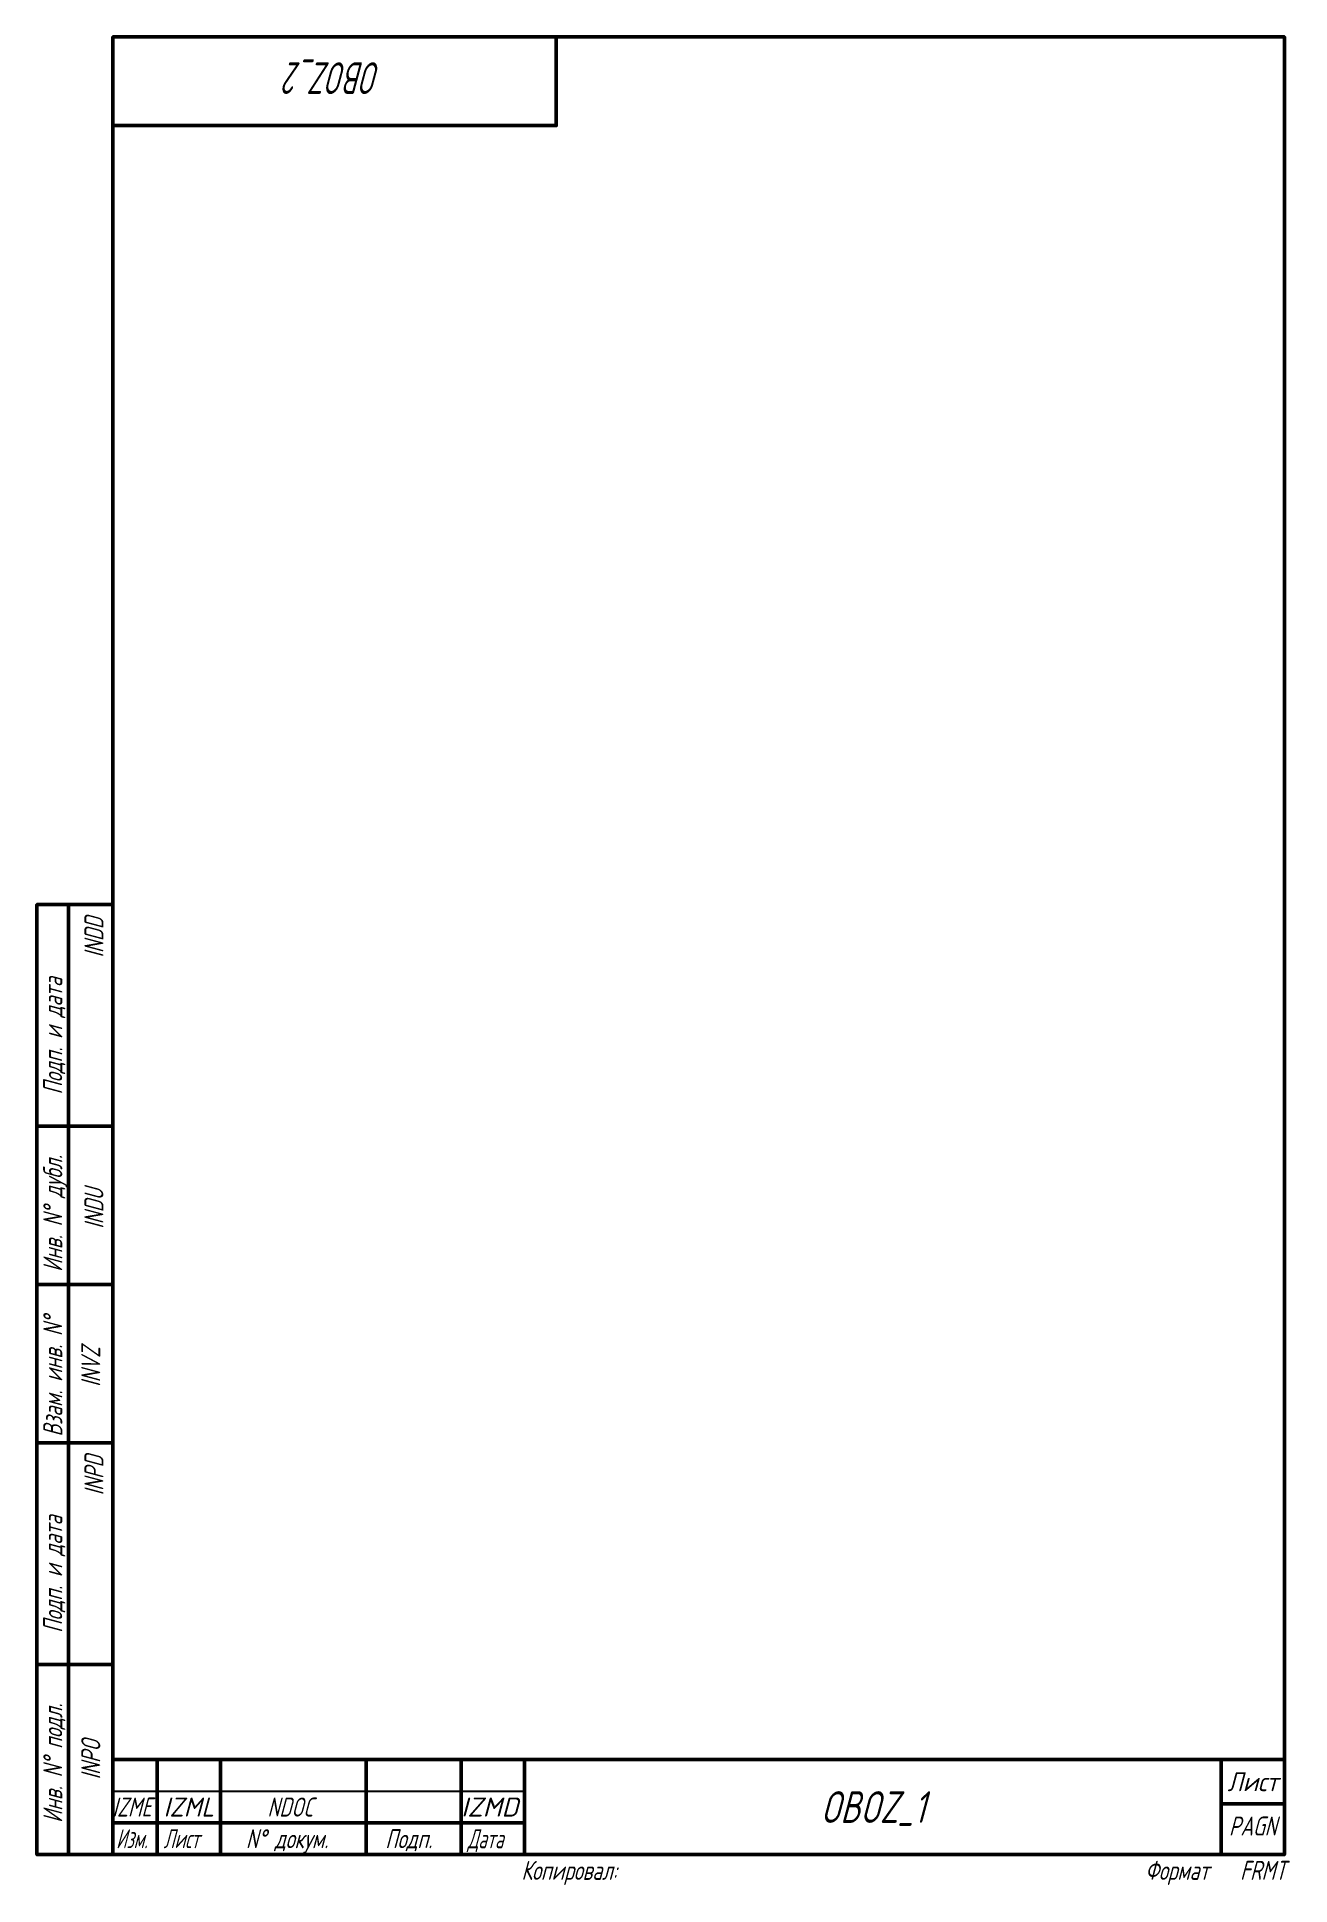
# Model space of a CAD drawing. Header units: millimetres. Extents: x -12 to 186, y -5 to 287.
import ezdxf
from ezdxf.enums import TextEntityAlignment as Align

# ---------------------------------------------------------------- set-up
doc = ezdxf.new("R2010")
doc.units = ezdxf.units.MM
for name, color, linetype, lineweight in [('AM_5', 3, 'Continuous', 25), ('AM_6', 2, 'Continuous', 35), ('AM_BOR', 7, 'Continuous', 50)]:
    doc.layers.add(name, color=color, linetype=linetype, lineweight=lineweight)
doc.styles.get("Standard").update_dxf_attribs({"font": 'simplex.shx', "width": 0.7, "oblique": 15, "height": 3})

msp = doc.modelspace()

# ---------------------------------------------------------------- linework, layer by layer
at = {"layer": 'AM_5'}
msp.add_line((0, 10), (65, 10), dxfattribs=at)
at = {"layer": 'AM_BOR', "color": 5}
for p, q in [((0, 115), (-12, 115)), ((0, 90), (-12, 90)), ((0, 65), (-12, 65)), ((0, 30), (-12, 30)), ((0, 5), (65, 5))]:
    msp.add_line(p, q, dxfattribs=at)
for points in [[(0, 0), (185, 0), (185, 287), (0, 287)], [(0, 287), (70, 287), (70, 273), (0, 273)], [(-7, 0), (-12, 0), (-12, 150), (-7, 150)], [(0, 0), (-7, 0), (-7, 150), (0, 150)], [(0, 0), (185, 0), (185, 15), (0, 15)], [(7, 0), (17, 0), (17, 15), (7, 15)], [(40, 0), (55, 0), (55, 15), (40, 15)], [(55, 0), (65, 0), (65, 15), (55, 15)], [(185, 8), (175, 8), (175, 15), (185, 15)], [(185, 0), (175, 0), (175, 8), (185, 8)]]:
    msp.add_lwpolyline(points, close=True, dxfattribs=at)

# ---------------------------------------------------------------- texts
at = {"layer": 'AM_6', "color": 2, "oblique": 15, "width": 0.7}
for s, p in [('Подп. и дата', (-8, 120)), ('Инв. N° дубл.', (-8, 92)), ('Взам. инв. N°', (-8, 66)), ('Подп. и дата', (-8, 35)), ('Инв. N° подл.', (-8, 5))]:
    msp.add_text(s, height=3, rotation=90, dxfattribs=at).set_placement(p)
at = {"layer": 'AM_6', "color": 2, "oblique": 15, "width": 0.666667}
msp.add_text('Лист', height=3, dxfattribs=at).set_placement((176, 10), (184, 10), align=Align.FIT)
at = {"layer": 'AM_6', "color": 2, "oblique": 15}
for s, width, p in [('Изм.', 0.6, (0.5, 1)), ('Лист', 0.6, (8, 1)), ('N° докум.', 0.7, (21, 1)), ('Подп.', 0.7, (43, 1)), ('Дата', 0.6, (56, 1)), ('Копировал:', 0.7, (64.5, -4)), ('Формат', 0.7, (163, -4))]:
    msp.add_text(s, height=3, dxfattribs=dict(at, width=width)).set_placement(p)
at = {"layer": 'AM_6', "oblique": 15, "width": 0.6}
msp.add_attdef('OBOZ_2', text='', height=5, rotation=180, dxfattribs=at).set_placement((35, 283), align=Align.CENTER)
at = {"layer": 'AM_6', "color": 2, "oblique": 15, "width": 0.7}
for tag, p in [('INDD', (-1.5, 148)), ('INPD', (-1.5, 63))]:
    msp.add_attdef(tag, text='', height=3, rotation=90, dxfattribs=at).set_placement(p, align=Align.RIGHT)
for tag, p in [('INDU', (-1.5, 102)), ('INVZ', (-2, 77)), ('INPO', (-2, 15))]:
    msp.add_attdef(tag, text='', height=3, rotation=90, dxfattribs=at).set_placement(p, align=Align.CENTER)
for tag, p in [('IZME', (3, 6)), ('NDOC', (28, 6))]:
    msp.add_attdef(tag, text='', height=3, dxfattribs=at).set_placement(p, align=Align.CENTER)
at = {"layer": 'AM_6', "color": 2, "oblique": 15}
for tag, width, p, p2 in [('IZML', 0.875, (8, 6), (16, 6)), ('IZMD', 0.954545, (55, 6), (64, 6))]:
    msp.add_attdef(tag, text='', height=3, dxfattribs=dict(at, width=width)).set_placement(p, p2, align=Align.FIT)
at = {"layer": 'AM_6', "oblique": 15, "width": 0.7}
for tag, height, p in [('OBOZ_1', 5, (120, 5)), ('PAGN', 3, (180, 3))]:
    msp.add_attdef(tag, text='', height=height, dxfattribs=at).set_placement(p, align=Align.CENTER)
msp.add_attdef('FRMT', (178, -4), 'А4', height=3, dxfattribs=at)

doc.saveas('drawing.dxf')
